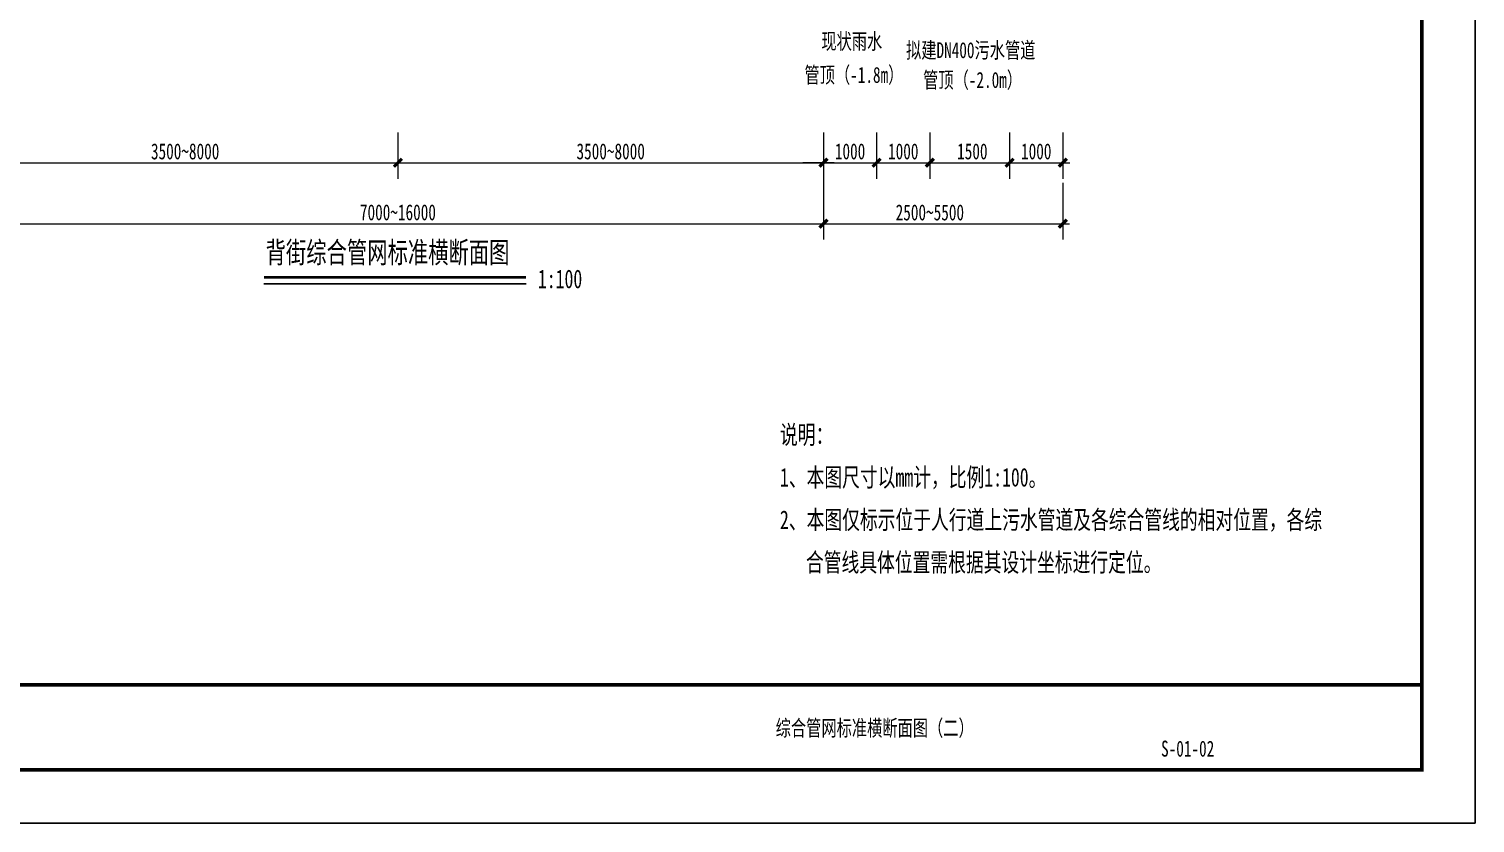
# Model space of a CAD drawing. Extents: x 797 to 1637, y 312 to 609.
# Drawn here: x 1365.2 to 1637, y 312 to 461.4 of the extents above; entities that cross this region are included whole.
import ezdxf
from ezdxf.enums import TextEntityAlignment as Align

# ---------------------------------------------------------------- set-up
doc = ezdxf.new("R2010")
doc.units = 0
doc.header["$LTSCALE"] = 0.125
doc.layers.add('0-TK', color=7, linetype='Continuous')
doc.layers.add('标注', color=7, linetype='Continuous')
doc.layers.add('尺寸标注', color=4, linetype='Continuous', lineweight=15)
doc.styles.add('仿宋_GB2312', font='simfang.ttf', dxfattribs={"width": 0.7})

# ---------------------------------------------------------------- blocks, each defined once
blk = doc.blocks.new('_ArchTick')
at = {"color": 0, "linetype": 'ByBlock', "const_width": 0.4}
blk.add_lwpolyline([(-0.5, -0.5), (0.5, 0.5)], dxfattribs=at)

msp = doc.modelspace()

# ---------------------------------------------------------------- linework, layer by layer
msp.add_line((1409.33653, 413.41891), (1458.64147, 413.41891))
at = {"const_width": 0.5}
msp.add_lwpolyline([(1409.33653, 414.65198), (1458.64147, 414.65198)], dxfattribs=at)
at = {"layer": '0-TK'}
msp.add_lwpolyline([(1217.04461, 609.03548), (1637.04461, 609.03548), (1637.04461, 312.03548), (1217.04461, 312.03548)], close=True, dxfattribs=at)
at = {"layer": '0-TK', "const_width": 0.7}
for points in [[(1627.04461, 322.03548), (1242.04461, 322.03548), (1242.04461, 599.03548), (1627.04461, 599.03548)], [(1242.04461, 599.03548), (1627.04461, 599.03548), (1627.04461, 338.03553), (1242.04461, 338.03548)]]:
    msp.add_lwpolyline(points, close=True, dxfattribs=at)
at = {"layer": '尺寸标注', "color": 7}
for p, q in [((1434.54461, 441.91805), (1434.54461, 433.22184)), ((1434.54461, 441.91805), (1434.54461, 433.22184)), ((1514.54461, 441.91805), (1514.54461, 433.22184)), ((1514.54461, 441.91805), (1514.54461, 421.7596)), ((1514.54461, 441.91805), (1514.54461, 433.22184)), ((1524.54461, 441.91805), (1524.54461, 433.22184)), ((1524.54461, 441.91805), (1524.54461, 433.22184)), ((1534.54461, 441.91805), (1534.54461, 433.22184)), ((1534.54461, 441.91805), (1534.54461, 433.22184)), ((1549.54461, 441.91805), (1549.54461, 433.22184)), ((1549.54461, 441.91805), (1549.54461, 433.22184)), ((1559.54461, 441.91805), (1559.54461, 433.22184)), ((1514.54461, 439.91805), (1514.54461, 433.22184)), ((1352.54461, 436.22184), (1436.54461, 436.22184)), ((1432.54461, 436.22184), (1516.54461, 436.22184)), ((1516.54461, 436.22184), (1510.65894, 436.22184)), ((1512.54461, 436.22184), (1526.54461, 436.22184)), ((1522.54461, 436.22184), (1536.54461, 436.22184)), ((1532.54461, 436.22184), (1549.54461, 436.22184)), ((1546.85127, 436.22184), (1560.85127, 436.22184)), ((1514.54461, 432.45581), (1514.54461, 421.7596)), ((1559.54461, 432.45581), (1559.54461, 421.7596)), ((1352.54461, 424.7596), (1516.54461, 424.7596)), ((1512.54461, 424.7596), (1560.82032, 424.7596))]:
    msp.add_line(p, q, dxfattribs=at)

# ---------------------------------------------------------------- block references
at = {"layer": '尺寸标注', "color": 7, "xscale": 1.5, "yscale": 1.5, "zscale": 1.5, "rotation": 180}
for p in [(1434.54461, 436.22184), (1514.54461, 436.22184), (1524.54461, 436.22184), (1534.54461, 436.22184), (1549.54461, 436.22184), (1514.54461, 424.7596)]:
    msp.add_blockref('_ArchTick', p, dxfattribs=at)
at = {"layer": '尺寸标注', "color": 7, "xscale": 1.5, "yscale": 1.5, "zscale": 1.5}
for p in [(1434.54461, 436.22184), (1514.54461, 436.22184), (1514.54461, 436.22184), (1524.54461, 436.22184), (1534.54461, 436.22184), (1549.54461, 436.22184), (1559.54461, 436.22184), (1514.54461, 424.7596), (1559.54461, 424.7596)]:
    msp.add_blockref('_ArchTick', p, dxfattribs=at)

# ---------------------------------------------------------------- texts
at = {"layer": '尺寸标注', "color": 7, "char_height": 3, "attachment_point": 5, "style": '仿宋_GB2312'}
for s, insert in [('\\A1;3500~8000', (1394.54461, 438.33898)), ('\\A1;3500~8000', (1474.54461, 438.33898)), ('\\A1;1000', (1519.54461, 438.33898)), ('\\A1;1000', (1529.54461, 438.33898)), ('\\A1;1500', (1542.5298, 438.33898)), ('\\A1;1000', (1554.54461, 438.33898)), ('\\A1;7000~16000', (1434.54461, 426.87674)), ('\\A1;2500~5500', (1534.54461, 426.8596))]:
    msp.add_mtext(s, dxfattribs=dict(at, insert=insert))
at = {"layer": '标注', "color": 8, "style": '仿宋_GB2312', "width": 0.7}
for s, p in [('现状雨水', (1514.14551, 457.56733)), ('拟建DN400污水管道', (1530.0672, 455.89187)), ('管顶（-1.8m）', (1510.97392, 451.24237)), ('管顶（-2.0m）', (1533.28131, 450.29472))]:
    msp.add_text(s, height=3, dxfattribs=at).set_placement(p)
at = {"layer": '标注', "style": '仿宋_GB2312', "width": 0.7}
for s, height, p in [('背街综合管网标准横断面图', 4, (1409.6751, 417.35565)), ('1:100', 3.5, (1460.86035, 412.63117)), ('说明：', 3.5, (1506.36274, 383.32785)), ('1、本图尺寸以mm计，比例1:100。', 3.5, (1506.36274, 375.32785)), ('2、本图仅标示位于人行道上污水管道及各综合管线的相对位置，各综', 3.5, (1506.36274, 367.32785)), ('合管线具体位置需根据其设计坐标进行定位。', 3.5, (1511.25, 359.32785))]:
    msp.add_text(s, height=height, dxfattribs=at).set_placement(p)
for s, p in [('综合管网标准横断面图（二）', (1524.17768, 329.9758)), ('S-01-02', (1583.01207, 326.03548))]:
    msp.add_text(s, height=3, dxfattribs=at).set_placement(p, align=Align.MIDDLE)

doc.saveas('drawing.dxf')
